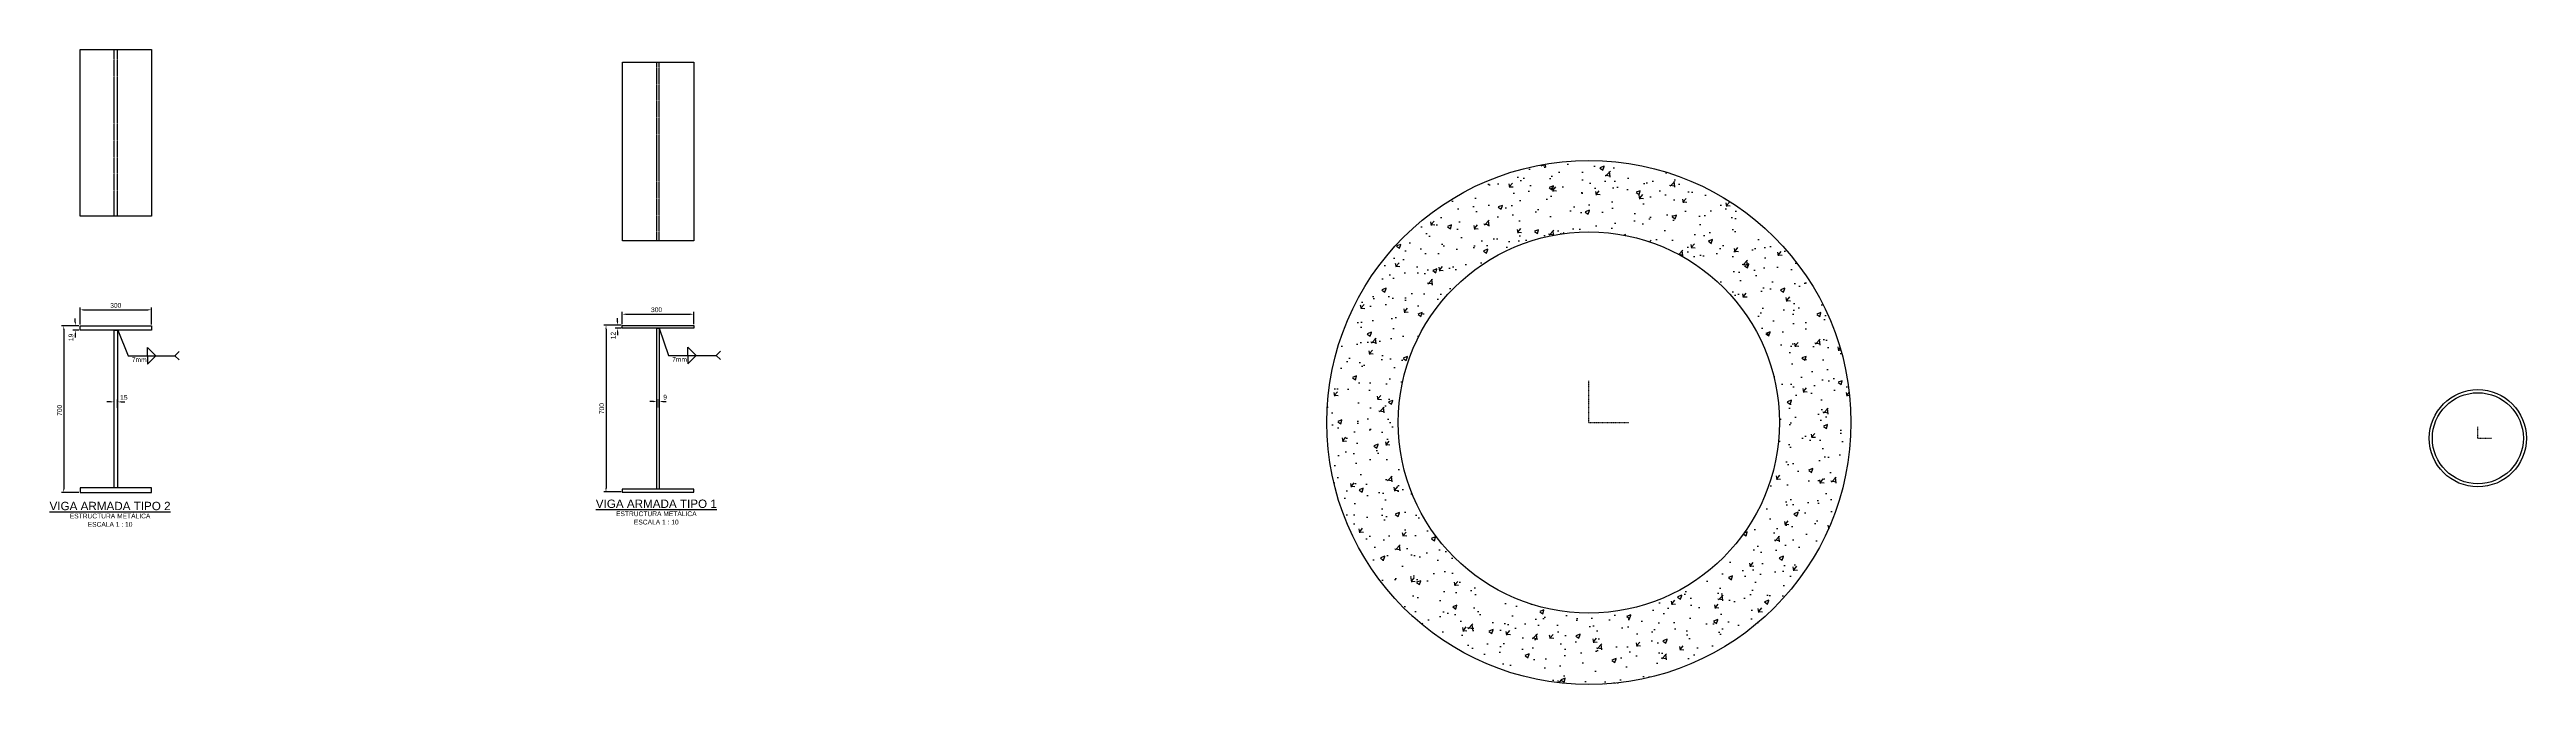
# Model space of a CAD drawing. Header units: millimetres. Extents: x 59135 to 3708801, y -250967 to 196121.
# Drawn here: x 3117466 to 3127863, y 193345 to 196010 of the extents above; entities that cross this region are included whole.
import ezdxf
from ezdxf.enums import TextEntityAlignment as Align

# ---------------------------------------------------------------- set-up
doc = ezdxf.new("R2010")
doc.units = ezdxf.units.MM
doc.header["$LTSCALE"] = 5
doc.set_wipeout_variables(frame=1)
doc.header["$PDMODE"] = 3
doc.linetypes.add('CENTER', pattern=[2, 1.25, -0.25, 0.25, -0.25])
doc.linetypes.add('DASHDOT', pattern=[1, 0.5, -0.25, 0, -0.25])
doc.layers.get('Defpoints').update_dxf_attribs({"color": 251})
for name, color, linetype in [('EE-ACHURADOS', 9, 'Continuous'), ('EE-CENTROS', 8, 'CENTER'), ('EE-COLUMNAS CONCRETO', 11, 'Continuous'), ('EE-COTAS', 1, 'Continuous'), ('EE-EJES', 8, 'DASHDOT'), ('EE-PMETALICO 16x12.7', 170, 'Continuous'), ('EE-TEXTO 1', 4, 'Continuous'), ('EE-TEXTO 2', 2, 'Continuous'), ('EE-V ARMADA TIPO 1', 95, 'Continuous'), ('EE-V ARMADA TIPO 2', 32, 'Continuous')]:
    doc.layers.add(name, color=color, linetype=linetype)
doc.styles.add('ARIAL EE', font='arial.ttf')
doc.dimstyles.new('EE 1_STANDAR', dxfattribs={"dimtxt": 2, "dimasz": 1.5, "dimexe": 1, "dimexo": 0.5, "dimgap": 0.8, "dimtad": 1, "dimdec": 0, "dimdsep": 46, "dimtxsty": 'ARIAL EE', "dimcen": 0.09, "dimclrd": 256, "dimclre": 256, "dimclrt": 2, "dimadec": 0, "dimazin": 0, "dimtfac": 1, "dimtdec": 0, "dimtofl": 0, "dimtmove": 1, "dimatfit": 2, "dimfxl": 1, "dimtolj": 1, "dimlwd": -1, "dimlwe": -1, "dimarcsym": 1})

# ---------------------------------------------------------------- blocks, each defined once
blk = doc.blocks.new('TÍTULO')
at = {"layer": 'EE-TEXTO 1', "style": 'ARIAL EE'}
blk.add_attdef('%%UTÍTULO', text='', height=3.5, dxfattribs=at).set_placement((0, 0), align=Align.MIDDLE_CENTER)
at = {"layer": 'EE-TEXTO 2', "style": 'ARIAL EE'}
for tag, p in [('SUBTÍTULO', (0, -4.2)), ('ESCALA', (0, -7.7))]:
    blk.add_attdef(tag, text='', height=2, dxfattribs=at).set_placement(p, align=Align.MIDDLE_CENTER)
blk = doc.blocks.new('*D1461')
at = {"layer": 'Defpoints', "color": 0, "transparency": 16777216}
for p in [(3119870, 194853), (3120170, 194899), (3120170, 194853)]:
    blk.add_point(p, dxfattribs=at)
at = {"layer": 'EE-COTAS', "transparency": 16777216}
for p, q in [((3119870, 194858), (3119870, 194909)), ((3119885, 194899), (3120155, 194899)), ((3120170, 194858), (3120170, 194909))]:
    blk.add_line(p, q, dxfattribs=at)
for points in [[(3119885, 194902), (3119885, 194897), (3119870, 194899)], [(3120155, 194902), (3120155, 194897), (3120170, 194899)]]:
    blk.add_solid(points, dxfattribs=at)
at = {"layer": 'EE-COTAS', "color": 2, "transparency": 16777216, "insert": (3120014, 194918), "char_height": 20, "attachment_point": 5, "style": 'ARIAL EE', "bg_fill": 3, "box_fill_scale": 1.1, "bg_fill_color": 256, "bg_fill_true_color": 13158600, "bg_fill_transparency": 0}
blk.add_mtext('\\A1;300', dxfattribs=at)
blk = doc.blocks.new('*D1462')
at = {"layer": 'Defpoints', "color": 0, "transparency": 16777216}
for p in [(3119870, 194853), (3119802, 194153), (3119870, 194153)]:
    blk.add_point(p, dxfattribs=at)
at = {"layer": 'EE-COTAS', "transparency": 16777216}
for p, q in [((3119865, 194853), (3119792, 194853)), ((3119802, 194838), (3119802, 194168)), ((3119865, 194153), (3119792, 194153))]:
    blk.add_line(p, q, dxfattribs=at)
for points in [[(3119799, 194838), (3119804, 194838), (3119802, 194853)], [(3119799, 194168), (3119804, 194168), (3119802, 194153)]]:
    blk.add_solid(points, dxfattribs=at)
at = {"layer": 'EE-COTAS', "color": 2, "transparency": 16777216, "insert": (3119784, 194503), "char_height": 20, "attachment_point": 5, "rotation": 90, "style": 'ARIAL EE', "bg_fill": 3, "box_fill_scale": 1.1, "bg_fill_color": 256, "bg_fill_true_color": 13158600, "bg_fill_transparency": 0}
blk.add_mtext('\\A1;700', dxfattribs=at)
blk = doc.blocks.new('*D1463')
at = {"layer": 'EE-COTAS', "transparency": 16777216}
for p, q in [((3119865, 194853), (3119840, 194853)), ((3119865, 194841), (3119840, 194841)), ((3119850, 194868), (3119850, 194883)), ((3119850, 194826), (3119850, 194811))]:
    blk.add_line(p, q, dxfattribs=at)
at = {"layer": 'EE-COTAS', "color": 2, "transparency": 16777216, "insert": (3119832, 194810), "char_height": 20, "attachment_point": 5, "rotation": 90, "style": 'ARIAL EE', "bg_fill": 3, "box_fill_scale": 1.1, "bg_fill_color": 256, "bg_fill_true_color": 13158600, "bg_fill_transparency": 0}
blk.add_mtext('\\A1;12', dxfattribs=at)
at = {"layer": 'Defpoints', "color": 0, "transparency": 16777216}
for p in [(3119850, 194841), (3119870, 194853), (3119870, 194841)]:
    blk.add_point(p, dxfattribs=at)
at = {"layer": 'EE-COTAS', "transparency": 16777216}
for points in [[(3119848, 194868), (3119853, 194868), (3119850, 194853)], [(3119848, 194826), (3119853, 194826), (3119850, 194841)]]:
    blk.add_solid(points, dxfattribs=at)
blk = doc.blocks.new('*D1464')
at = {"layer": 'EE-COTAS', "transparency": 16777216}
for p, q in [((3120001, 194533), (3119986, 194533)), ((3120016, 194508), (3120016, 194543)), ((3120025, 194508), (3120025, 194543)), ((3120040, 194533), (3120055, 194533))]:
    blk.add_line(p, q, dxfattribs=at)
at = {"layer": 'EE-COTAS', "color": 2, "transparency": 16777216, "insert": (3120050, 194551), "char_height": 20, "attachment_point": 5, "style": 'ARIAL EE', "bg_fill": 3, "box_fill_scale": 1.1, "bg_fill_color": 256, "bg_fill_true_color": 13158600, "bg_fill_transparency": 0}
blk.add_mtext('\\A1;9', dxfattribs=at)
at = {"layer": 'Defpoints', "color": 0, "transparency": 16777216}
for p in [(3120025, 194533), (3120016, 194503), (3120025, 194503)]:
    blk.add_point(p, dxfattribs=at)
at = {"layer": 'EE-COTAS', "transparency": 16777216}
for points in [[(3120001, 194535), (3120001, 194530), (3120016, 194533)], [(3120040, 194535), (3120040, 194530), (3120025, 194533)]]:
    blk.add_solid(points, dxfattribs=at)
blk = doc.blocks.new('AWS-FILL')
for p, q in [((0, 0), (20, 0)), ((8.2, -3.5), (11.7, 0)), ((8.2, 0), (8.2, -3.5))]:
    blk.add_line(p, q)
at = {"layer": 'EE-TEXTO 2', "style": 'ARIAL EE', "flags": 12}
blk.add_attdef('VALOR_SOLDADURA', text='', height=2, dxfattribs=at).set_placement((7.8, -2.7), align=Align.RIGHT)
blk.add_attdef('DE-TANTO-CADA-TANTO', (12.7, -2.7), '', height=2, dxfattribs=at)
blk = doc.blocks.new('OBSERVACION')
for q in [(1.8, 1.8), (1.8, -1.8)]:
    blk.add_line((0, 0), q)
at = {"layer": 'EE-TEXTO 2', "style": 'ARIAL EE', "flags": 4}
blk.add_attdef('OBSERVACION', (2.3, -1.1), '', height=2, dxfattribs=at)
blk = doc.blocks.new('*D1465')
at = {"layer": 'EE-COTAS', "transparency": 16777216}
for p, q in [((3117722, 194531), (3117707, 194531)), ((3117737, 194506), (3117737, 194541)), ((3117752, 194506), (3117752, 194541)), ((3117767, 194531), (3117782, 194531))]:
    blk.add_line(p, q, dxfattribs=at)
at = {"layer": 'EE-COTAS', "color": 2, "transparency": 16777216, "insert": (3117778, 194550), "char_height": 20, "attachment_point": 5, "style": 'ARIAL EE', "bg_fill": 3, "box_fill_scale": 1.1, "bg_fill_color": 256, "bg_fill_true_color": 13158600, "bg_fill_transparency": 0}
blk.add_mtext('\\A1;15', dxfattribs=at)
at = {"layer": 'Defpoints', "color": 0, "transparency": 16777216}
for p in [(3117752, 194531), (3117737, 194501), (3117752, 194501)]:
    blk.add_point(p, dxfattribs=at)
at = {"layer": 'EE-COTAS', "transparency": 16777216}
for points in [[(3117722, 194534), (3117722, 194529), (3117737, 194531)], [(3117767, 194534), (3117767, 194529), (3117752, 194531)]]:
    blk.add_solid(points, dxfattribs=at)
blk = doc.blocks.new('*D1466')
at = {"layer": 'EE-COTAS', "transparency": 16777216}
for p, q in [((3117589, 194851), (3117564, 194851)), ((3117574, 194866), (3117574, 194881)), ((3117589, 194832), (3117564, 194832)), ((3117574, 194817), (3117574, 194802))]:
    blk.add_line(p, q, dxfattribs=at)
at = {"layer": 'EE-COTAS', "color": 2, "transparency": 16777216, "insert": (3117556, 194802), "char_height": 20, "attachment_point": 5, "rotation": 90, "style": 'ARIAL EE', "bg_fill": 3, "box_fill_scale": 1.1, "bg_fill_color": 256, "bg_fill_true_color": 13158600, "bg_fill_transparency": 0}
blk.add_mtext('\\A1;19', dxfattribs=at)
at = {"layer": 'Defpoints', "color": 0, "transparency": 16777216}
for p in [(3117594, 194851), (3117574, 194832), (3117594, 194832)]:
    blk.add_point(p, dxfattribs=at)
at = {"layer": 'EE-COTAS', "transparency": 16777216}
for points in [[(3117572, 194866), (3117577, 194866), (3117574, 194851)], [(3117572, 194817), (3117577, 194817), (3117574, 194832)]]:
    blk.add_solid(points, dxfattribs=at)
blk = doc.blocks.new('*D1467')
at = {"layer": 'Defpoints', "color": 0, "transparency": 16777216}
for p in [(3117594, 194851), (3117894, 194918), (3117894, 194851)]:
    blk.add_point(p, dxfattribs=at)
at = {"layer": 'EE-COTAS', "transparency": 16777216}
for p, q in [((3117594, 194856), (3117594, 194928)), ((3117609, 194918), (3117879, 194918)), ((3117894, 194856), (3117894, 194928))]:
    blk.add_line(p, q, dxfattribs=at)
for points in [[(3117609, 194920), (3117609, 194915), (3117594, 194918)], [(3117879, 194920), (3117879, 194915), (3117894, 194918)]]:
    blk.add_solid(points, dxfattribs=at)
at = {"layer": 'EE-COTAS', "color": 2, "transparency": 16777216, "insert": (3117744, 194936), "char_height": 20, "attachment_point": 5, "style": 'ARIAL EE', "bg_fill": 3, "box_fill_scale": 1.1, "bg_fill_color": 256, "bg_fill_true_color": 13158600, "bg_fill_transparency": 0}
blk.add_mtext('\\A1;300', dxfattribs=at)
blk = doc.blocks.new('*D1468')
at = {"layer": 'Defpoints', "color": 0, "transparency": 16777216}
for p in [(3117594, 194851), (3117526, 194151), (3117594, 194151)]:
    blk.add_point(p, dxfattribs=at)
at = {"layer": 'EE-COTAS', "transparency": 16777216}
for p, q in [((3117589, 194851), (3117516, 194851)), ((3117526, 194836), (3117526, 194166)), ((3117589, 194151), (3117516, 194151))]:
    blk.add_line(p, q, dxfattribs=at)
for points in [[(3117523, 194836), (3117528, 194836), (3117526, 194851)], [(3117523, 194166), (3117528, 194166), (3117526, 194151)]]:
    blk.add_solid(points, dxfattribs=at)
at = {"layer": 'EE-COTAS', "color": 2, "transparency": 16777216, "insert": (3117508, 194496), "char_height": 20, "attachment_point": 5, "rotation": 90, "style": 'ARIAL EE', "bg_fill": 3, "box_fill_scale": 1.1, "bg_fill_color": 256, "bg_fill_true_color": 13158600, "bg_fill_transparency": 0}
blk.add_mtext('\\A1;700', dxfattribs=at)
blk = doc.blocks.new('PLANTA VT2')
blk.add_wipeout([(-150, 700), (150, 700), (150, 0), (-150, 0)]).dxf.layer = 'EE-V ARMADA TIPO 2'
at = {"layer": 'EE-CENTROS'}
for p, q in [((-7.5, 0), (-7.5, 700)), ((7.5, 0), (7.5, 700))]:
    blk.add_line(p, q, dxfattribs=at)
at = {"layer": 'EE-V ARMADA TIPO 2'}
blk.add_lwpolyline([(-150, 700), (150, 700), (150, 0), (-150, 0)], close=True, dxfattribs=at)
blk = doc.blocks.new('*U1460')
blk.add_wipeout([(-154, -13443), (146, -13443), (146, -14194), (-154, -14194)]).dxf.layer = 'EE-V ARMADA TIPO 1'
at = {"layer": 'EE-CENTROS'}
for p, q in [((-9, -14194), (-9, -13443)), ((0, -14194), (0, -13443))]:
    blk.add_line(p, q, dxfattribs=at)
at = {"layer": 'EE-V ARMADA TIPO 1'}
blk.add_lwpolyline([(-154, -13443), (146, -13443), (146, -14194), (-154, -14194)], close=True, dxfattribs=at)
blk = doc.blocks.new('COLUMNA CONCRETO')
at = {"layer": 'EE-ACHURADOS'}
h = blk.add_hatch(dxfattribs=at)
h.set_pattern_fill('AR-CONC', color=256)
h.set_pattern_definition([(50, (-2321747.4, -250169.48), (182.184669, -15.939086), [19.05, -209.55]), (355, (-2321747.4, -250169.48), (-35.243421, 191.056845), [15.24, -167.640584]), (100.451445, (-2321732.22, -250170.81), (146.941247, 175.117752), [16.190009, -178.090245]), (46.1842, (-2321747.4, -250118.68), (271.07904, -42.042328), [28.575, -314.325]), (96.635558, (-2321724.8, -250122.2), (237.404134, 247.426125), [24.285023, -267.135608]), (351.184151, (-2321747.4, -250118.68), (237.404134, 247.426125), [22.859967, -251.459732]), (21, (-2321722, -250131.38), (151.614391, -102.265198), [19.05, -209.55]), (326, (-2321722, -250131.38), (61.802028, 184.187966), [15.24, -167.64]), (71.451445, (-2321709.37, -250139.9), (213.416419, 81.922769), [16.190009, -178.089938]), (37.5, (-2321747.4, -250169.485), (3.0886033, 84.5550389), [0, -165.608, 0, -170.18, 0, -168.275]), (7.5, (-2321747.4, -250169.485), (66.8196625, 100.1805748), [0, -97.028, 0, -161.798, 0, -64.135]), (327.5, (-2321804.044, -250169.485), (135.5905952, -5.728744), [0, -63.5, 0, -198.12, 0, -262.89]), (317.5, (-2321829.44, -250169.48), (148.1291814, 25.426491), [0, -82.55, 0, -131.572, 0, -186.69])])
h.paths.add_polyline_path([(-1100, 0, 1), (1100, 0, 1)])
h.paths.add_polyline_path([(800, 0, -1), (-800, 0, -1)], flags=16)
at = {"layer": 'EE-COLUMNAS CONCRETO'}
for radius in [1100, 800]:
    blk.add_circle((0, 0), radius, dxfattribs=at)
at = {"layer": 'EE-EJES'}
for q in [(0, 175), (168, 0)]:
    blk.add_line((0, 0), q, dxfattribs=at)
blk = doc.blocks.new('POSTE METALICO 16')
at = {"layer": 'EE-EJES'}
for q in [(0, 49), (57, 0)]:
    blk.add_line((0, 0), q, dxfattribs=at)
at = {"layer": 'EE-PMETALICO 16x12.7'}
for radius in [204, 191]:
    blk.add_circle((0, 0), radius, dxfattribs=at)

msp = doc.modelspace()

# ---------------------------------------------------------------- linework, layer by layer
at = {"layer": 'EE-V ARMADA TIPO 1'}
for points in [[(3119870.3, 194852.6), (3120170.3, 194852.6), (3120170.3, 194840.6), (3119870.3, 194840.6)], [(3120015.8, 194840.6), (3120024.8, 194840.6), (3120024.8, 194164.6), (3120015.8, 194164.6)], [(3119870.3, 194152.6), (3120170.3, 194152.6), (3120170.3, 194164.6), (3119870.3, 194164.6)]]:
    msp.add_lwpolyline(points, close=True, dxfattribs=at)
at = {"layer": 'EE-V ARMADA TIPO 2'}
msp.add_lwpolyline([(3117594.4, 194151.2), (3117894.4, 194151.2), (3117894.4, 194170.2), (3117594.4, 194170.2)], close=True, dxfattribs=at)

# ---------------------------------------------------------------- block references
at = {"layer": 'EE-COLUMNAS CONCRETO'}
msp.add_blockref('COLUMNA CONCRETO', (3123927.5, 194444.9), dxfattribs=at)
at = {"layer": 'EE-COTAS', "xscale": -10, "yscale": 10, "zscale": 10, "rotation": 180}
for p in [(3117795.6, 194725.2), (3120063.7, 194726.6)]:
    msp.add_blockref('AWS-FILL', p, dxfattribs=at)
at = {"layer": 'EE-COTAS', "xscale": 10, "yscale": 10, "zscale": 10}
for p in [(3117992.6, 194725.2), (3120263.7, 194726.6)]:
    msp.add_blockref('OBSERVACION', p, dxfattribs=at)
for p in [(3117795.6, 194725.2), (3120063.7, 194726.6)]:
    msp.add_blockref('AWS-FILL', p, dxfattribs=at).add_auto_attribs({'VALOR_SOLDADURA': '7mm'})
at = {"layer": 'EE-PMETALICO 16x12.7'}
msp.add_blockref('POSTE METALICO 16', (3127658.8, 194378.6), dxfattribs=at)
at = {"layer": 'EE-TEXTO 1', "xscale": 10, "yscale": 10, "zscale": 10}
for p, values in [((3117720.1, 194094.2), {'%%UTÍTULO': '%%UVIGA ARMADA TIPO 2', 'SUBTÍTULO': 'ESTRUCTURA METÁLICA', 'ESCALA': 'ESCALA 1 : 10'}), ((3120013, 194103.6), {'%%UTÍTULO': '%%UVIGA ARMADA TIPO 1', 'SUBTÍTULO': 'ESTRUCTURA METÁLICA', 'ESCALA': 'ESCALA 1 : 10'})]:
    msp.add_blockref('TÍTULO', p, dxfattribs=at).add_auto_attribs(values)
at = {"layer": 'EE-V ARMADA TIPO 1'}
msp.add_blockref('*U1460', (3120024.8, 209401), dxfattribs=at)
at = {"layer": 'EE-V ARMADA TIPO 2'}
msp.add_blockref('PLANTA VT2', (3117744.4, 195310.5), dxfattribs=at)

# ---------------------------------------------------------------- dimensions: what is measured, and where the dimension line sits
at = {"layer": 'EE-COTAS'}
dim = msp.add_linear_dim(base=(3117574.2, 194832.2), p1=(3117594.4, 194851.2), p2=(3117594.4, 194832.2), angle=90, dimstyle='EE 1_STANDAR', override={"dimfxl": 0.0015, "dimtfill": 1}, dxfattribs=at)
dim.commit()
dim.dimension.update_dxf_attribs({"geometry": '*D1466', "text_midpoint": (3117574.2, 194801.8), "dimtype": 160})
dim = msp.add_linear_dim(base=(3117751.9, 194531.3), p1=(3117736.9, 194501.2), p2=(3117751.9, 194501.2), dimstyle='EE 1_STANDAR', override={"dimfxl": 0.0015, "dimtfill": 1}, dxfattribs=at)
dim.commit()
dim.dimension.update_dxf_attribs({"geometry": '*D1465', "text_midpoint": (3117777.5, 194531.3), "dimtype": 160})

# ---------------------------------------------------------------- next in the draw order: linework, layer by layer
at = {"layer": 'EE-V ARMADA TIPO 2'}
for points in [[(3117594.4, 194851.2), (3117894.4, 194851.2), (3117894.4, 194832.2), (3117594.4, 194832.2)], [(3117736.9, 194832.2), (3117751.9, 194832.2), (3117751.9, 194170.2), (3117736.9, 194170.2)]]:
    msp.add_lwpolyline(points, close=True, dxfattribs=at)

# ---------------------------------------------------------------- next in the draw order: dimensions: what is measured, and where the dimension line sits
at = {"layer": 'EE-COTAS'}
for base, p1, p2, picture, middle in [((3120170.3, 194899.3), (3119870.3, 194852.6), (3120170.3, 194852.6), '*D1461', (3120014.5, 194899.3)), ((3120024.8, 194532.8), (3120015.8, 194502.6), (3120024.8, 194502.6), '*D1464', (3120050.4, 194532.8))]:
    dim = msp.add_linear_dim(base=base, p1=p1, p2=p2, dimstyle='EE 1_STANDAR', override={"dimfxl": 0.0015, "dimtfill": 1}, dxfattribs=at)
    dim.commit()
    dim.dimension.update_dxf_attribs({"geometry": picture, "text_midpoint": middle, "dimtype": 160})

# ---------------------------------------------------------------- next in the draw order: dimensions: what is measured, and where the dimension line sits
dim = msp.add_linear_dim(base=(3117894.4, 194917.7), p1=(3117594.4, 194851.2), p2=(3117894.4, 194851.2), dimstyle='EE 1_STANDAR', override={"dimfxl": 0.0015, "dimtfill": 1}, dxfattribs=at)
dim.commit()
dim.dimension.update_dxf_attribs({"geometry": '*D1467', "text_midpoint": (3117744.4, 194917.7), "dimtype": 160})
dim = msp.add_linear_dim(base=(3119801.8, 194152.6), p1=(3119870.3, 194852.6), p2=(3119870.3, 194152.6), angle=90, dimstyle='EE 1_STANDAR', override={"dimfxl": 0.0015, "dimtfill": 1}, dxfattribs=at)
dim.commit()
dim.dimension.update_dxf_attribs({"geometry": '*D1462', "text_midpoint": (3119801.8, 194502.6), "dimtype": 160})

# ---------------------------------------------------------------- next in the draw order: leaders
msp.add_leader([(3120024.8, 194840.6), (3120063.7, 194726.6)], dimstyle='EE 1_STANDAR', override={"dimscale": 0, "dimgap": 0.8, "dimtad": 1, "dimfxl": 0.0015, "dimtfill": 1}, dxfattribs=at)

# ---------------------------------------------------------------- next in the draw order: dimensions: what is measured, and where the dimension line sits
for base, p1, p2, picture, middle in [((3117525.9, 194151.2), (3117594.4, 194851.2), (3117594.4, 194151.2), '*D1468', (3117525.9, 194496.2)), ((3119850.1, 194840.6), (3119870.3, 194852.6), (3119870.3, 194840.6), '*D1463', (3119850.1, 194810.2))]:
    dim = msp.add_linear_dim(base=base, p1=p1, p2=p2, angle=90, dimstyle='EE 1_STANDAR', override={"dimfxl": 0.0015, "dimtfill": 1}, dxfattribs=at)
    dim.commit()
    dim.dimension.update_dxf_attribs({"geometry": picture, "text_midpoint": middle, "dimtype": 160})

# ---------------------------------------------------------------- next in the draw order: leaders
msp.add_leader([(3117753.4, 194832.2), (3117795.6, 194725.2)], dimstyle='EE 1_STANDAR', override={"dimscale": 0, "dimgap": 0.8, "dimtad": 1, "dimfxl": 0.0015, "dimtfill": 1}, dxfattribs=at)

doc.saveas('drawing.dxf')
